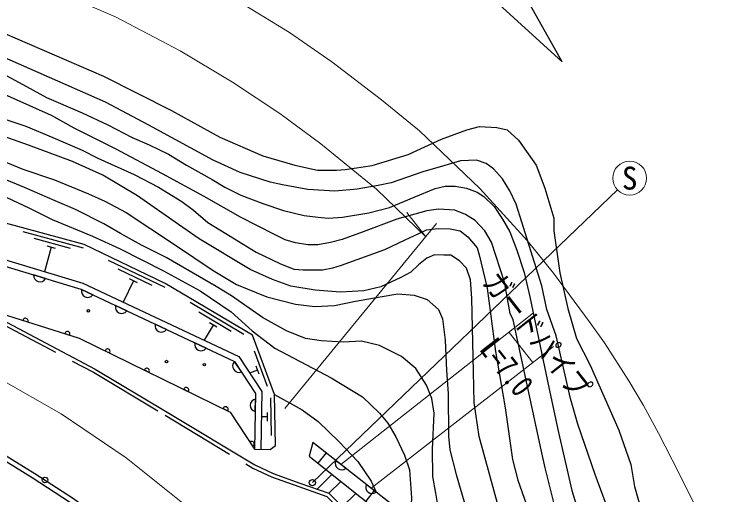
# Model space of a CAD drawing. Units: millimetres, scale not verified. Extents: x 40000 to 680000, y 20000 to 380000.
# Drawn here: x 516752 to 573647, y 280584 to 318964 of the extents above; entities that cross this region are included whole.
import ezdxf
from ezdxf.enums import TextEntityAlignment as Align

# ---------------------------------------------------------------- set-up
doc = ezdxf.new("R2010")
doc.units = ezdxf.units.MM
doc.header["$LTSCALE"] = 1000
doc.linetypes.add('CHAIN', pattern=[18.5, 12, -1.5, 3.5, -1.5])
doc.linetypes.add('DASHED', pattern=[7.5, 6, -1.5])
for name, color, linetype, lineweight in [('M-BGD', 7, 'Continuous', 25), ('M-BMK', 2, 'CHAIN', 13), ('M-BMK-SRVR', 3, 'Continuous', 25), ('M-STR-HTXT', 7, 'Continuous', 13), ('M-STR-STRC', 7, 'Continuous', 25)]:
    doc.layers.add(name, color=color, linetype=linetype, lineweight=lineweight)
doc.styles.add('ＭＳ ゴシック', font='')
doc.styles.get('ＭＳ ゴシック').set_extended_font_data('MS Gothic')

msp = doc.modelspace()

# ---------------------------------------------------------------- linework, layer by layer
at = {"layer": 'M-BGD'}
for p, q in [((522278, 300273), (517456, 301595)), ((521234, 300248), (518341, 301041)), ((520046, 300263), (519371, 300448)), ((519708, 300355), (519172, 298398)), ((528793, 297128), (524287, 299295)), ((519250, 297852), (518302, 298139)), ((527762, 297291), (525058, 298591)), ((526280, 297670), (525456, 295957)), ((526595, 297519), (525964, 297822)), ((523029, 296546), (522133, 296968)), ((535093, 293385), (530790, 295932)), ((525738, 295272), (524841, 295694)), ((534080, 293636), (531498, 295164)), ((517454, 294510), (517837, 294390)), ((528905, 293782), (528009, 294204)), ((532937, 293964), (532335, 294320)), ((532636, 294142), (531913, 292920)), ((520793, 293461), (521176, 293341)), ((532072, 292292), (531176, 292714)), ((524003, 292089), (524364, 291913)), ((536980, 289237), (535939, 292051)), ((534887, 290394), (534339, 291220)), ((536300, 290212), (536057, 290868)), ((527147, 290551), (527508, 290374)), ((536179, 290540), (535545, 290306)), ((530291, 289012), (530652, 288836)), ((535992, 287236), (536011, 288227)), ((537297, 285315), (537244, 288315)), ((533435, 287474), (533795, 287297)), ((536970, 286810), (536484, 286801)), ((536976, 286460), (536964, 287160)), ((535570, 284795), (535789, 284458)), ((541651, 283935), (540994, 283111)), ((543224, 282703), (542433, 283300)), ((542123, 282211), (540933, 281032)), ((542833, 281645), (541878, 280698)), ((545646, 280803), (544866, 281415)), ((544028, 280693), (542946, 279620)), ((545497, 280920), (544816, 280065))]:
    msp.add_line(p, q, dxfattribs=at)
for points in [[(535936, 284232), (537176, 284209), (537611, 284516), (537539, 288592), (535789, 293322), (528812, 297451), (522325, 300571), (515771, 302368), (508771, 304265), (499501, 305502), (492796, 307787), (485414, 309017), (479770, 312232), (469546, 314729), (461801, 315890), (445901, 320491), (431749, 322143), (427446, 319556), (426104, 317399), (426143, 315748)], [(564040, 279741), (563152, 282193), (561755, 286229), (561177, 288283), (560015, 293282), (559289, 295380), (558890, 297274), (557288, 302345), (556837, 303783), (556324, 304856), (555735, 305811), (555033, 306613), (554431, 307039), (553673, 307303), (552388, 307258), (551135, 306882), (549390, 306383), (546840, 305493), (545821, 305290), (544123, 305003), (542356, 304845), (540208, 304955), (538162, 305327), (537179, 305539), (534794, 306314), (532644, 307313), (527506, 310094), (524036, 311943), (511026, 317662)], [(515990, 317438), (523877, 314016), (529299, 311279), (533161, 309154), (536590, 307660), (539153, 306900), (540966, 306516), (542478, 306503), (543165, 306561), (545345, 306886), (548215, 307760), (550866, 308973), (552902, 309740), (553900, 309989), (555281, 309922), (556105, 309723), (557011, 308900), (558420, 306907), (559111, 305078), (559830, 302666), (559830, 301669), (560310, 298309), (560946, 295468), (561642, 293071), (562735, 290935), (565040, 285754), (565999, 283003), (566278, 281257), (567922, 275445)], [(411946, 315068), (412411, 316475), (420503, 316368), (460738, 311942), (466343, 312928), (472750, 311407), (478272, 309374), (490424, 305586), (491037, 306903), (496398, 305371), (496097, 304318), (505202, 302620), (522236, 297472), (534673, 291621), (536522, 288831), (536436, 284223)], [(412441, 314971), (412771, 315971), (420472, 315869), (460754, 311438), (466328, 312417), (472605, 310927), (478111, 308900), (490692, 304978), (491310, 306305), (495780, 305028), (495465, 303928), (505084, 302133), (522057, 297004), (534334, 291228), (536019, 288685), (535936, 284232)], [(515554, 314354), (517728, 313195), (519336, 312312), (522179, 311091), (524234, 310137), (526176, 309113), (527513, 308524), (529077, 307782), (530504, 306920), (532558, 305765), (533579, 305150), (534843, 304522), (536609, 303851), (538259, 303288), (539910, 302882), (541032, 302754), (541827, 302682), (542976, 302745), (545061, 303108), (546716, 303528), (548691, 304353), (550375, 305047), (551161, 305221), (551965, 305221), (552877, 305071), (553707, 304747), (554255, 304412), (555076, 303608), (555731, 302602), (556336, 301594), (556884, 300109), (557472, 298342), (557933, 296384), (559431, 289155), (560224, 285562), (561265, 280930), (561741, 279460)], [(560205, 278486), (559144, 282742), (558831, 284172), (556597, 294557), (556350, 295071), (555896, 297553), (554863, 300764), (554319, 301659), (553544, 302485), (552798, 302982), (551925, 303317), (550623, 303404), (549701, 303263), (547290, 302590), (544615, 301594), (542924, 300977), (542008, 300731), (540998, 300549), (540192, 300549), (539211, 300709), (538375, 300948), (537540, 301369), (534813, 302762), (531904, 304395), (528585, 306216), (524841, 308213), (521541, 309860), (519725, 310887), (514214, 313319)], [(511771, 311983), (517671, 310027), (519837, 309123), (522180, 308100), (523425, 307480), (526331, 306166), (528267, 305144), (530133, 304008), (531063, 303325), (532222, 302319), (533646, 301462), (536059, 299952), (537972, 299064), (539081, 298601), (539831, 298549), (541365, 298558), (542190, 298699), (542880, 298924), (546334, 300185), (547977, 300953), (549005, 301431), (549663, 301733), (550602, 301844), (551559, 301831), (552364, 301662), (552968, 301183), (553708, 300301), (553878, 299759), (554515, 297097), (555171, 292029), (555966, 287514), (556533, 283402), (556974, 281750), (557626, 279861)], [(386377, 310785), (407367, 306855), (421244, 305008), (438257, 302444), (454337, 300124), (472351, 297159), (480703, 295370), (491340, 292834), (495416, 291685), (503775, 289057), (512583, 285107), (515482, 283600), (518192, 281952), (521245, 279957), (523611, 278241), (525964, 276239), (536028, 265338)], [(390122, 310491), (407431, 307250), (421300, 305404), (438315, 302840), (454398, 300519), (472425, 297552), (480791, 295761), (491440, 293221), (495531, 292069), (503917, 289432), (512757, 285468), (515678, 283949), (518406, 282290), (521472, 280286), (523858, 278556), (526242, 276528), (537004, 264869), (540384, 260726), (542184, 258252), (545534, 253071), (548457, 247220)], [(555515, 279208), (553865, 285230), (553479, 287947), (553425, 290399), (553284, 296292), (553174, 297752), (552866, 298670), (552313, 299261), (551613, 299708), (551047, 299708), (550302, 299760), (549706, 299477), (549020, 298941), (548417, 298361), (547623, 297935), (546036, 297200), (544659, 296874), (542793, 296777), (540775, 296938), (538834, 297253), (537372, 297770), (535582, 298570), (531523, 301023), (529856, 302182), (526589, 304457), (523814, 306107), (521392, 307210), (517894, 308510), (513361, 310103)], [(514383, 307840), (517438, 306588), (519965, 305727), (522688, 304628), (523973, 304034), (525680, 303124), (529554, 300582), (532626, 298490), (534490, 297366), (536931, 296399), (539201, 295804), (540767, 295632), (542335, 295693), (544005, 296046), (545970, 296402), (547394, 296623), (548681, 296536), (549733, 296174), (550640, 295392), (550952, 294639), (551150, 292942), (551272, 290504), (551413, 288665), (551418, 285271), (551540, 284168), (552043, 282208), (552671, 280009)], [(550735, 278803), (550427, 280718), (550173, 282045), (550161, 284228), (550285, 287110), (550108, 288282), (549672, 289350), (548824, 290660), (547683, 291637), (545929, 292508), (544485, 292849), (543025, 292784), (541273, 292871), (540021, 293068), (538489, 293679), (536567, 294740), (534100, 296461), (532871, 297222), (528874, 299543), (526924, 300509), (525238, 301463), (523905, 302221), (521651, 303377), (520015, 304070), (517569, 305115), (514096, 306576)], [(513930, 305358), (517918, 303497), (519786, 302578), (523011, 301248), (525211, 300218), (528669, 298479), (531585, 296874), (534068, 295190), (535757, 293681), (537552, 292304), (542068, 289928), (544564, 288402), (545915, 287098), (546586, 286314), (547235, 285202), (547912, 283740), (548313, 282571), (548484, 280328), (548325, 277399), (548221, 275783), (548218, 275018)], [(510968, 296549), (521930, 293104), (534006, 287194), (535936, 284232)], [(510968, 296549), (514864, 295039), (523223, 290627), (528966, 287187), (535956, 282967), (537417, 282282), (539564, 281516), (541878, 280698), (543829, 278729), (546059, 275086), (548229, 272206), (550216, 268953), (551851, 265602), (553226, 262694), (554707, 259042), (555913, 255652), (556906, 252315), (557242, 251117)], [(537539, 288592), (539748, 287364), (541019, 286437), (542702, 284819), (544180, 283251), (545257, 281677), (545646, 280803)]]:
    msp.add_lwpolyline(points, dxfattribs=at)
at = {"layer": 'M-BGD', "linetype": 'DASHED'}
msp.add_lwpolyline([(465687, 308297), (471515, 306903), (477605, 304505), (484577, 302426), (500061, 299003), (510876, 296262), (514740, 294765), (523076, 290366), (528812, 286930), (535814, 282702), (537303, 282004), (539464, 281233), (541713, 280438), (543592, 278543), (545811, 274917), (547980, 272037), (549953, 268808), (551581, 265472), (552951, 262573), (554427, 258935), (555628, 255559), (556617, 252232), (556965, 250995)], dxfattribs=at)
at = {"layer": 'M-BGD'}
msp.add_lwpolyline([(540292, 283671), (545775, 279300), (547013, 279732), (540594, 284764)], close=True, dxfattribs=at)
for centre, radius in [((522668, 295276), 100), ((528910, 291223), 100), ((531932, 290977), 100), ((519206, 281767), 225)]:
    msp.add_circle(centre, radius, dxfattribs=at)
for centre, radius, start, end in [((518804, 298089), 505, 174.3563, 332.0145), ((522623, 296846), 505, 165.9772, 323.6354), ((525331, 295572), 505, 165.9772, 323.6354), ((517655, 294480), 203, 333.5932, 171.5166), ((528498, 294082), 505, 165.9772, 323.6354), ((520994, 293431), 203, 333.5932, 171.5166), ((531666, 292592), 505, 165.9772, 323.6354), ((524198, 292029), 203, 324.9617, 162.8851), ((534694, 290861), 505, 134.7021, 292.3602), ((527341, 290491), 203, 324.9617, 162.8851), ((530485, 288952), 203, 324.9617, 162.8851), ((536099, 287730), 505, 100.1051, 257.7633), ((533629, 287414), 203, 324.9617, 162.8851), ((535706, 284644), 203, 294.1305, 132.0539), ((542888, 283079), 505, 154.1276, 311.7858), ((545316, 281186), 505, 153.0735, 310.7317)]:
    msp.add_arc(centre, radius, start, end, dxfattribs=at)
at = {"layer": 'M-BMK'}
msp.add_lwpolyline([(372985, 320105), (376115, 318864), (380621, 317496), (390289, 314917), (400136, 312742), (410023, 310814), (420281, 309230), (471876, 300932), (493700, 297383), (496563, 296832), (502128, 295320), (507086, 293664), (511474, 291884), (515928, 289669), (520500, 287036), (525688, 283545), (532451, 278131), (536709, 273950), (540259, 269910), (543985, 265175), (546403, 261608), (548867, 257283), (550749, 253656), (552857, 249172)], dxfattribs=at)
at = {"layer": 'M-BMK-SRVR'}
for p, q in [((536116, 337456), (560494, 315171)), ((560494, 315171), (557748, 320128))]:
    msp.add_line(p, q, dxfattribs=at)
at = {"layer": 'M-STR-HTXT'}
for p, q in [((540563, 281555), (564921, 304940)), ((549610, 301189), (548098, 303123)), ((538365, 287484), (550473, 302241)), ((542829, 283001), (558228, 295104)), ((558158, 291140), (556259, 293556)), ((545251, 281105), (559825, 292436))]:
    msp.add_line(p, q, dxfattribs=at)
for points in [[(549610, 301189), (545668, 304994), (541231, 308614), (537955, 311047), (534173, 313531), (530001, 316037), (524841, 318744), (518514, 321506), (511571, 324001), (506555, 325276), (501586, 326185), (491363, 327645), (467845, 330898), (449380, 333506), (432817, 335734), (417469, 337838)], [(573712, 273781), (571657, 278635), (569818, 282327), (568200, 285501), (567004, 287718), (565841, 289694), (563875, 292723), (562739, 294328), (559802, 298272), (557699, 300899), (553936, 305046), (549111, 309646), (546066, 312124), (542104, 315170), (538726, 317498), (534296, 320244)]]:
    msp.add_lwpolyline(points, dxfattribs=at)
msp.add_circle((565895, 305875), 1350, dxfattribs=at)
at = {"layer": 'M-STR-STRC'}
msp.add_circle((540563, 281555), 250, dxfattribs=at)

# ---------------------------------------------------------------- texts
at = {"layer": 'M-STR-HTXT', "style": 'ＭＳ ゴシック'}
msp.add_text('S', height=1833, dxfattribs=at).set_placement((565895, 305875), align=Align.MIDDLE_CENTER)
at = {"layer": 'M-STR-HTXT', "style": 'ＭＳ ゴシック', "width": 0.8}
for s, p in [('ガードパイプ', (557356, 292464)), ('L=7.0', (554933, 289901))]:
    msp.add_text(s, height=1833, rotation=308.166, dxfattribs=at).set_placement(p, align=Align.BOTTOM_CENTER)

doc.saveas('drawing.dxf')
